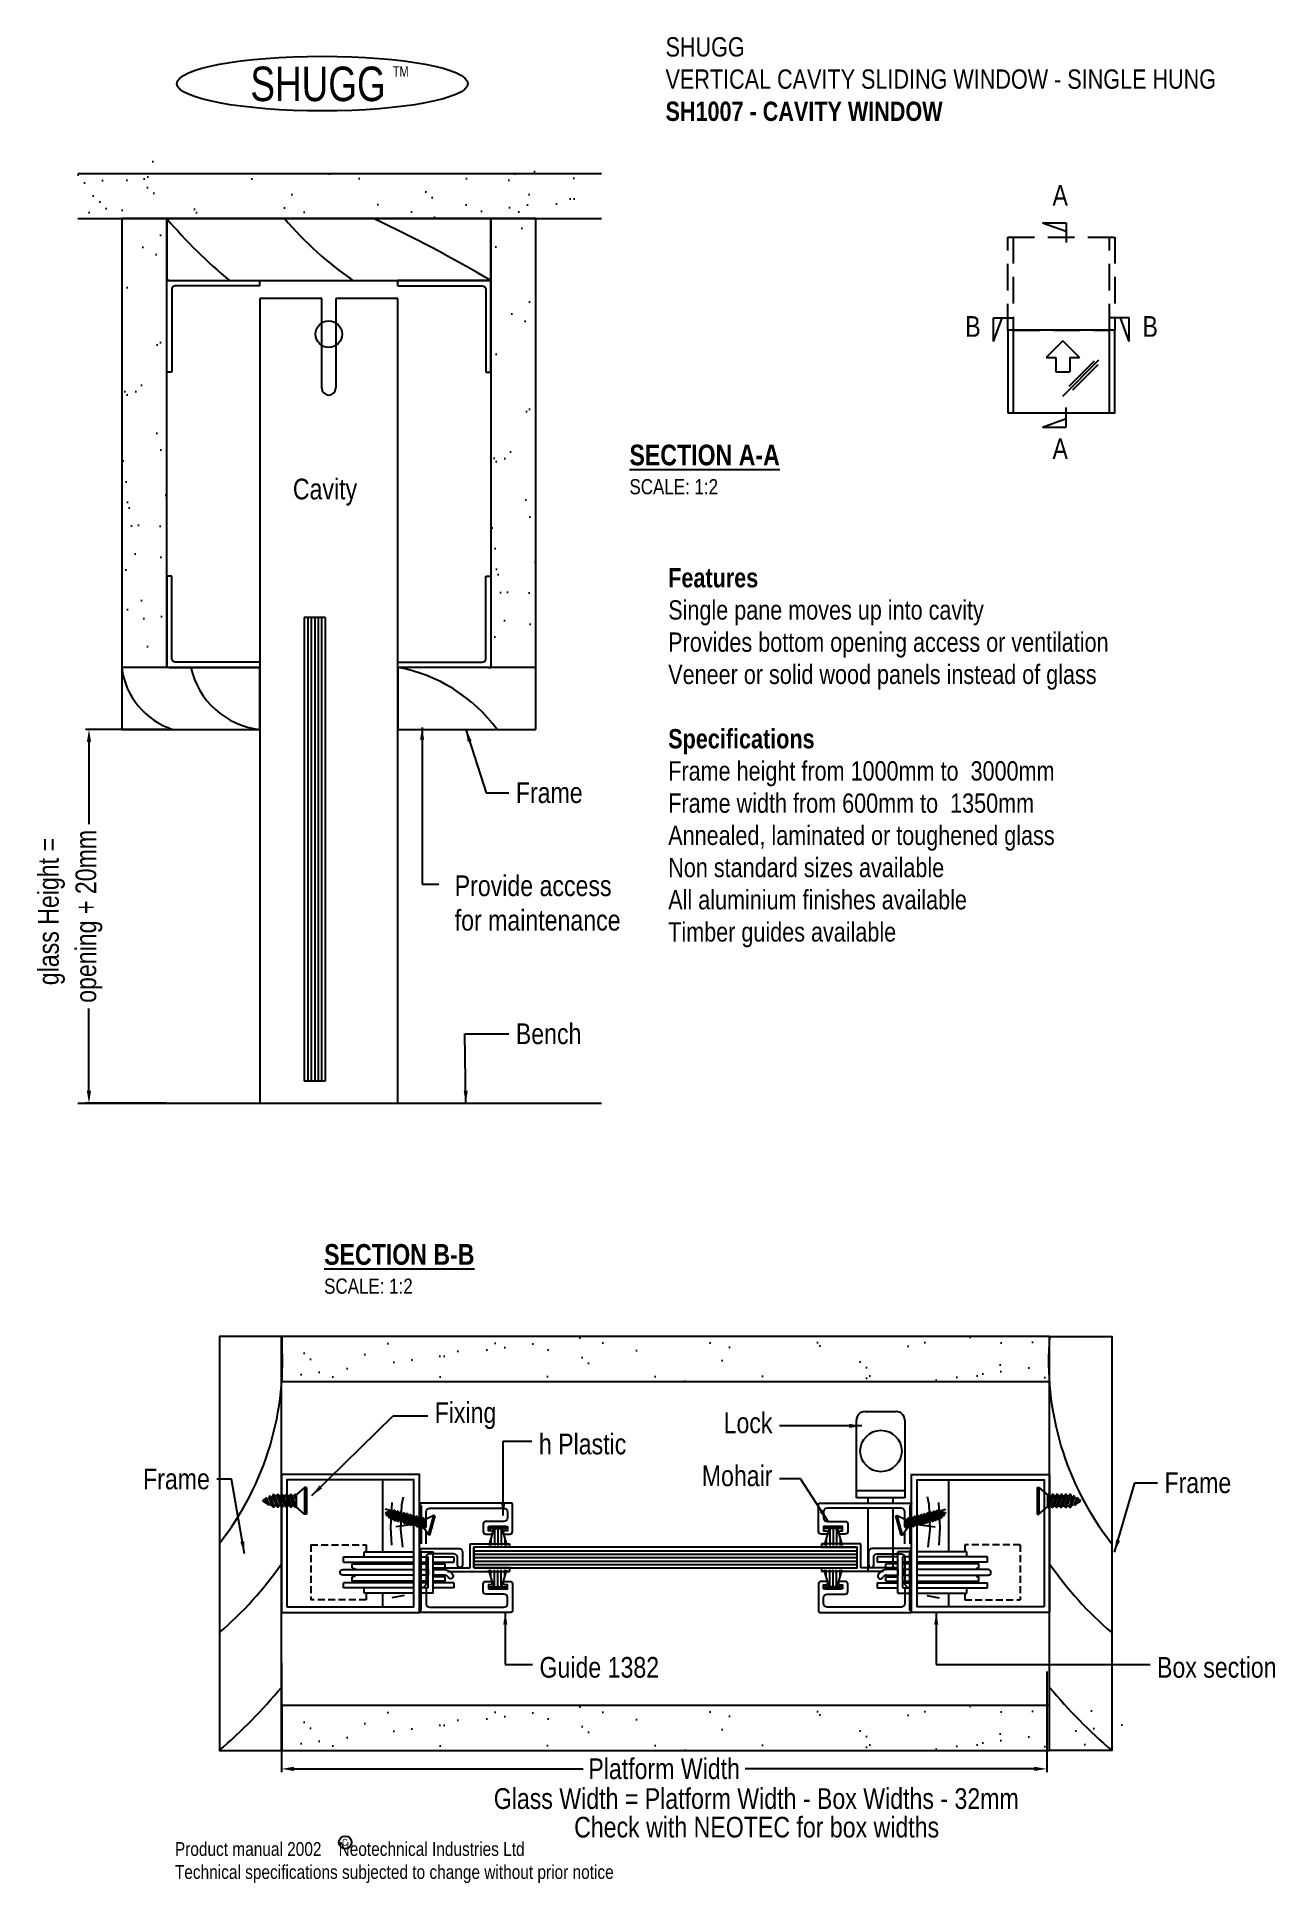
# Paper-space layout 'Layout1' of a CAD drawing. Extents: x -97 to 82, y -147 to 120.
# The model-space entities are those that its viewports show. They can reach past a viewport. Long polylines and large blocks are cut down to what shows.
import ezdxf

# ---------------------------------------------------------------- set-up
doc = ezdxf.new("R2010")
doc.units = 0
doc.header["$MEASUREMENT"] = 0
doc.linetypes.add('DASHED', pattern=[0.75, 0.5, -0.25])
doc.layers.get('0').update_dxf_attribs({"linetype": 'CONTINUOUS'})
doc.layers.get('DEFPOINTS').update_dxf_attribs({"linetype": 'CONTINUOUS'})
for name, color, linetype in [('CYAN', 4, 'CONTINUOUS'), ('DIMENSION', 7, 'CONTINUOUS'), ('GREY', 8, 'CONTINUOUS'), ('Magenta', 6, 'CONTINUOUS'), ('OUTLINE', 2, 'CONTINUOUS'), ('WHITE', 7, 'CONTINUOUS'), ('WIND', 9, 'CONTINUOUS')]:
    doc.layers.add(name, color=color, linetype=linetype)
doc.layers.get('WIND').freeze()
doc.styles.add('SHUGG', font='', dxfattribs={"width": 0.8, "height": 5})
doc.styles.add('stan', font='ARIAL.TTF', dxfattribs={"width": 0.8, "height": 2.2})
doc.styles.add('STAN22', font='ARIAL.TTF', dxfattribs={"width": 0.8, "height": 3})
doc.styles.add('STAN33', font='ARIAL.TTF', dxfattribs={"width": 0.8, "height": 2})
doc.styles.get('SHUGG').set_extended_font_data('QuickType')
doc.dimstyles.new('SHUGG', dxfattribs={"dimtxt": 2.8, "dimasz": 1.8, "dimexe": 0.5, "dimexo": 1, "dimgap": 1, "dimtad": 0, "dimdec": 0, "dimzin": 0, "dimdsep": 46, "dimtxsty": 'STAN22', "dimcen": 0.09, "dimclrt": 2, "dimadec": 0, "dimazin": 0, "dimtfac": 1, "dimtdec": 0, "dimtofl": 0, "dimtmove": 0, "dimatfit": 3, "dimfxl": 0, "dimtolj": 1, "dimtzin": 0, "dimarcsym": 0})

# ---------------------------------------------------------------- blocks, each defined once
blk = doc.blocks.new('*D0')
at = {"layer": 'DEFPOINTS', "color": 0}
for p in [(-61.99, -114.41), (48.97, -115.68), (48.97, -130.8)]:
    blk.add_point(p, dxfattribs=at)
at = {"layer": 'DIMENSION', "color": 0, "lineweight": -2}
for p, q in [((-61.99, -115.41), (-61.99, -131.3)), ((48.97, -116.68), (48.97, -131.3)), ((-60.19, -130.8), (-18.26, -130.8)), ((47.17, -130.8), (5.24, -130.8))]:
    blk.add_line(p, q, dxfattribs=at)
at = {"layer": 'DIMENSION', "color": 0}
for points in [[(-60.19, -130.5), (-60.19, -131.1), (-61.99, -130.8)], [(47.17, -130.5), (47.17, -131.1), (48.97, -130.8)]]:
    blk.add_solid(points, dxfattribs=at)
at = {"layer": 'DIMENSION', "color": 2, "insert": (-6.51, -130.8), "char_height": 3, "attachment_point": 5, "style": 'STAN22'}
blk.add_mtext('\\A1;Platform Width', dxfattribs=at)
blk = doc.blocks.new('*D21')
at = {"layer": 'DEFPOINTS', "color": 0}
for p in [(-77.71, 19.88), (-89.89, -34.3), (-77.71, -34.3)]:
    blk.add_point(p, dxfattribs=at)
at = {"layer": 'DIMENSION', "color": 0, "lineweight": -2}
for p, q in [((-78.71, 19.88), (-90.39, 19.88)), ((-89.89, 18.08), (-89.89, 6.16)), ((-89.89, -32.5), (-89.89, -20.58)), ((-78.71, -34.3), (-90.39, -34.3))]:
    blk.add_line(p, q, dxfattribs=at)
at = {"layer": 'DIMENSION', "color": 0}
for points in [[(-90.19, 18.08), (-89.59, 18.08), (-89.89, 19.88)], [(-90.19, -32.5), (-89.59, -32.5), (-89.89, -34.3)]]:
    blk.add_solid(points, dxfattribs=at)
at = {"layer": 'DIMENSION', "color": 2, "insert": (-89.89, -7.21), "char_height": 3, "attachment_point": 5, "rotation": 90, "style": 'STAN22'}
blk.add_mtext('\\A1;opening + 20mm', dxfattribs=at)
blk = doc.blocks.new('cs6g12')
for p, q in [((-3.86, 0.5), (-3.86, 0)), ((3.86, 0.5), (-3.86, 0.5)), ((-3.86, 0), (-1.76, -2.5)), ((3.86, 0), (-3.86, 0)), ((3.86, 0), (1.76, -2.5)), ((3.86, 0.5), (3.86, 0)), ((-2.05, -2.59), (-1.46, -3.11)), ((-2.05, -2.59), (-1.46, -2.59)), ((-2.05, -3.85), (-1.46, -4.37)), ((-2.05, -3.85), (-1.46, -3.85)), ((-2.05, -5.12), (-1.46, -5.63)), ((-2.05, -5.12), (-1.46, -5.12)), ((1.76, -2.5), (-1.76, -2.5)), ((-1.46, -2.5), (-1.46, -2.59)), ((-1.46, -2.59), (1.46, -3.61)), ((-1.46, -3.11), (1.46, -4.21)), ((-1.46, -3.11), (-1.46, -3.85)), ((-1.46, -3.85), (1.46, -4.88)), ((-1.46, -4.37), (1.46, -5.47)), ((-1.46, -4.37), (-1.46, -5.12)), ((-1.46, -5.12), (1.46, -6.14)), ((0.29, -2.5), (1.46, -2.94)), ((2.05, -2.82), (1.46, -2.94)), ((1.46, -2.94), (1.46, -3.61)), ((2.05, -4.08), (1.46, -3.61)), ((2.05, -4.08), (1.46, -4.21)), ((1.46, -4.21), (1.46, -4.88)), ((2.05, -5.34), (1.46, -4.88)), ((2.05, -5.34), (1.46, -5.47)), ((2.05, -2.82), (1.65, -2.5)), ((-2.05, -6.38), (-1.46, -6.9)), ((-2.05, -6.38), (-1.46, -6.38)), ((-2.05, -7.65), (-1.46, -7.64)), ((-2.05, -7.65), (-1.46, -8.16)), ((-2.05, -8.91), (-1.46, -9.43)), ((-2.05, -8.91), (-1.46, -8.91)), ((-1.46, -5.63), (1.46, -6.73)), ((-1.46, -5.63), (-1.46, -6.38)), ((-1.46, -6.38), (1.46, -7.41)), ((-1.46, -6.9), (1.46, -8)), ((-1.46, -6.9), (-1.46, -7.64)), ((-1.46, -7.64), (1.46, -8.67)), ((-1.46, -8.16), (1.46, -9.26)), ((-1.46, -8.16), (-1.46, -8.91)), ((-1.46, -8.91), (0.93, -9.75)), ((-1.46, -9.43), (0.93, -10.33)), ((-1.46, -9.43), (-0.82, -10.4)), ((-1.41, -10.41), (-0.82, -10.4)), ((-1.41, -10.41), (-0.82, -10.92)), ((-0.82, -10.4), (0.42, -10.84)), ((0.93, -10.33), (0.42, -10.84)), ((1.46, -9.26), (0.93, -9.75)), ((1.51, -10.21), (0.93, -9.75)), ((1.51, -10.21), (0.93, -10.33)), ((1.46, -5.47), (1.46, -6.14)), ((2.05, -6.61), (1.46, -6.14)), ((2.05, -6.61), (1.46, -6.73)), ((1.46, -6.73), (1.46, -7.41)), ((2.05, -7.87), (1.46, -7.41)), ((2.05, -7.87), (1.46, -8)), ((1.46, -8), (1.46, -8.67)), ((2.05, -9.14), (1.46, -8.67)), ((2.05, -9.14), (1.46, -9.26)), ((-0.82, -10.92), (-0.17, -12)), ((-0.82, -10.92), (0.42, -11.39)), ((-0.17, -12), (0.18, -12)), ((0.42, -11.39), (0.18, -12)), ((0.97, -11.27), (0.42, -10.84)), ((0.97, -11.27), (0.42, -11.39))]:
    blk.add_line(p, q)
blk = doc.blocks.new('SHUGGPL')
at = {"linetype": 'DASHED'}
for p, q in [((-31.46, -14), (-31.46, 2)), ((-15.46, 2), (-31.46, 2)), ((-15.46, 0), (-15.46, 2)), ((-31.46, -14), (-15.46, -14)), ((-15.46, -14), (-15.46, -12))]:
    blk.add_line(p, q, dxfattribs=at)
for p, q in [((-1.6, 0), (-16, 0)), ((-16, 0), (-16, -1.5)), ((4, 0), (0, 0)), ((4, 0), (4, -12)), ((-1.6, -5.2), (-22.2, -5.2)), ((-1.6, -1.5), (-22, -1.5)), ((-22, -1.5), (-22, -3)), ((-1.6, -3), (-22, -3)), ((-1.6, -3.5), (-19.5, -3.5)), ((-19.5, -3.5), (-19.5, -4.7)), ((-1.6, -5.2), (-1.6, -6.8)), ((2.5, -1.5), (0, -1.5)), ((2.5, -3), (0, -3)), ((2.5, -3.5), (0, -3.5)), ((2.5, -5.2), (0, -5.2)), ((0, -5.2), (0, -6.8)), ((2.5, -1.5), (2.5, -10.5)), ((2.5, -6.8), (2.5, -5.2)), ((10, -1.5), (4, -1.5)), ((10, -3), (4, -3)), ((7.5, -3.5), (4, -3.5)), ((7.5, -4.7), (4, -4.7)), ((4, -6.8), (4, -5.2)), ((7.35, -5.2), (4, -5.2)), ((7.5, -3.5), (7.5, -4.7)), ((10, -3), (10, -1.5)), ((-22.2, -6.8), (-1.6, -6.8)), ((-22, -9), (-1.6, -9)), ((-22, -9), (-22, -10.5)), ((-22, -10.5), (-1.6, -10.5)), ((-19.5, -7.3), (-19.5, -8.5)), ((-19.5, -8.5), (-1.6, -8.5)), ((-16, -10.5), (-16, -12)), ((0, -6.8), (2.5, -6.8)), ((0, -8.5), (2.5, -8.5)), ((0, -9), (2.5, -9)), ((0, -10.5), (2.5, -10.5)), ((4, -6.8), (7.35, -6.8)), ((4, -7.3), (7.5, -7.3)), ((4, -8.5), (7.5, -8.5)), ((4, -9), (10, -9)), ((4, -10.5), (10, -10.5)), ((7.5, -7.3), (7.5, -8.5)), ((10, -10.5), (10, -9)), ((-16, -12), (-1.6, -12)), ((0, -12), (4, -12)), ((0.5, -12), (4, -12)), ((4, -12), (4, -11.5))]:
    blk.add_line(p, q)
for centre, radius, start, end in [((-22.2, -6), 0.8, 90, 270), ((-19.5, -6), 1.3, 37.9799, 90), ((7.5, -6), 1.3, 90, 142.0201), ((7.35, -4.15), 1.05, 270, 334.378), ((7.35, -4.15), 2.65, 270, 334.378), ((9.02, -4.95), 0.8, 334.378, 154.378), ((-19.5, -6), 1.3, 270, 322.0201), ((7.5, -6), 1.3, 217.9799, 270)]:
    blk.add_arc(centre, radius, start, end)
blk = doc.blocks.new('WOOD')
at = {"layer": 'GREY'}
for p, q in [((-9.11, -4), (-9.11, 0)), ((-9.11, -36.8), (-9.11, -16))]:
    blk.add_line(p, q, dxfattribs=at)
for points in [[(-2.85, -3.27), (-6.43, -2.6)], [(-6.43, -17.89), (-6.65, -23.02), (-6.32, -30.27)], [(-3.19, -17.33), (-3.75, -22.46), (-3.52, -29.72), (-2.97, -31.95)], [(-1.4, -26.48), (-8.33, -28.38)], [(-0.96, -23.8), (-5.2, -23.24)]]:
    blk.add_lwpolyline(points, dxfattribs=at)
blk = doc.blocks.new('n1382')
at = {"flags": 128}
blk.add_lwpolyline([(19.78, -6.8), (25.28, -6.8), (25.28, -8), (24.53, -8, 1), (24.53, -9), (26.03, -9, 0.414214), (26.78, -8.25), (26.78, -0.5, 0.414214), (26.28, 0), (0, 0, 0.668179), (-0.14, -0.34), (0.28, -0.76), (0.28, -17.74), (-0.14, -18.16, 0.668179), (0, -18.5), (11.28, -18.5, 0.414214), (12.28, -17.5), (12.28, -13.75, 1), (10.78, -13.75), (10.78, -16, -0.414214), (9.78, -17), (2.78, -17, -0.414214), (1.78, -16), (1.78, -8.1), (1.18, -7.5), (1.78, -6.9), (1.78, -2.5, -0.414214), (2.78, -1.5), (24.28, -1.5, -0.414214), (25.28, -2.5), (25.28, -4.3, -0.414214), (24.28, -5.3), (19.03, -5.3, 0.414214), (18.28, -6.05), (18.28, -8.25, 0.414214), (19.03, -9), (20.53, -9, 1), (20.53, -8), (19.78, -8)], format="xyb", close=True, dxfattribs=at)
blk = doc.blocks.new('wp48x55')
for p, q in [((0, 2.4), (0.6, 2.4)), ((0, -2.4), (0, 2.4)), ((0.6, 1.13), (5.5, 2.6)), ((0.6, 2.4), (0.6, -2.4)), ((0.6, 1), (5.5, 1)), ((0.6, 0), (5.5, 0)), ((3.5, 2), (5.5, 2)), ((0.6, -2.4), (0, -2.4)), ((0.6, -1), (5.5, -1)), ((0.6, -1.13), (5.5, -2.6)), ((3.5, -2), (5.5, -2))]:
    blk.add_line(p, q)
blk = doc.blocks.new('CS4G12')
for p, q in [((2.9, 0.38), (-2.9, 0.38)), ((-2.9, 0.38), (-2.9, 0)), ((2.9, 0), (-2.9, 0)), ((-2.9, 0), (-1.32, -1.88)), ((2.9, 0), (1.32, -1.88)), ((2.9, 0.38), (2.9, 0)), ((-1.54, -1.83), (-1.09, -2.22)), ((-1.54, -1.83), (-1.36, -1.83)), ((-1.54, -2.78), (-1.09, -2.78)), ((-1.54, -2.78), (-1.09, -3.17)), ((-1.54, -3.73), (-1.09, -4.12)), ((-1.54, -3.73), (-1.09, -3.73)), ((-1.54, -4.68), (-1.09, -5.07)), ((-1.54, -4.68), (-1.09, -4.68)), ((1.32, -1.88), (-1.32, -1.88)), ((-1.09, -2.22), (-1.09, -2.78)), ((-1.09, -2.22), (1.09, -3.05)), ((-1.09, -2.78), (1.09, -3.55)), ((-1.09, -3.17), (1.09, -4)), ((-1.09, -3.31), (-1.09, -3.73)), ((-1.09, -3.73), (1.09, -4.5)), ((-1.09, -4.68), (-1.09, -4.12)), ((-1.09, -4.12), (1.09, -4.94)), ((-1.09, -4.68), (1.09, -5.45)), ((-1.09, -5.07), (-1.09, -5.63)), ((-1.09, -5.07), (1.09, -5.89)), ((-0.97, -1.88), (1.09, -2.6)), ((0.5, -1.88), (1.09, -2.1)), ((1.54, -2), (1.09, -2.1)), ((1.09, -2.1), (1.09, -2.6)), ((1.54, -2.95), (1.09, -2.6)), ((1.54, -2.95), (1.09, -3.05)), ((1.09, -3.05), (1.09, -3.55)), ((1.54, -3.9), (1.09, -3.55)), ((1.54, -3.9), (1.09, -4)), ((1.09, -4), (1.09, -4.5)), ((1.54, -4.85), (1.09, -4.5)), ((1.54, -4.85), (1.09, -4.94)), ((1.09, -4.94), (1.09, -5.45)), ((1.54, -2), (1.34, -1.85)), ((-1.54, -5.63), (-1.09, -6.02)), ((-1.54, -5.63), (-1.09, -5.63)), ((-1.54, -6.58), (-1.09, -6.57)), ((-1.54, -6.58), (-1.09, -6.96)), ((-1.54, -7.52), (-1.09, -7.91)), ((-1.54, -7.52), (-1.09, -7.52)), ((-1.54, -8.47), (-1.09, -8.86)), ((-1.54, -8.47), (-1.09, -8.47)), ((-1.54, -9.42), (-1.09, -9.81)), ((-1.54, -9.42), (-1.09, -9.42)), ((-1.54, -10.37), (-1.09, -10.76)), ((-1.54, -10.37), (-1.09, -10.37)), ((-1.09, -5.63), (1.09, -6.4)), ((-1.09, -6.02), (-1.09, -6.57)), ((-1.09, -6.02), (1.09, -6.84)), ((-1.09, -6.57), (1.09, -7.34)), ((-1.09, -6.96), (1.09, -7.79)), ((-1.09, -7.52), (-1.09, -6.96)), ((-1.09, -7.52), (1.09, -8.29)), ((-1.09, -7.91), (1.09, -8.74)), ((-1.09, -7.91), (-1.09, -8.47)), ((-1.09, -8.47), (1.09, -9.24)), ((-1.09, -8.86), (1.09, -9.68)), ((-1.09, -8.86), (-1.09, -9.42)), ((-1.09, -9.42), (1.09, -10.19)), ((-1.09, -9.81), (1.09, -10.63)), ((-1.09, -9.81), (-1.09, -10.37)), ((-1.09, -10.37), (1.09, -11.14)), ((1.54, -5.8), (1.09, -5.45)), ((1.54, -5.8), (1.09, -5.89)), ((1.09, -5.89), (1.09, -6.4)), ((1.54, -6.75), (1.09, -6.4)), ((1.54, -6.75), (1.09, -6.84)), ((1.09, -6.84), (1.09, -7.34)), ((1.54, -7.69), (1.09, -7.34)), ((1.54, -7.69), (1.09, -7.79)), ((1.09, -7.79), (1.09, -8.29)), ((1.54, -8.64), (1.09, -8.29)), ((1.54, -8.64), (1.09, -8.74)), ((1.09, -8.74), (1.09, -9.24)), ((1.54, -9.59), (1.09, -9.24)), ((1.54, -9.59), (1.09, -9.68)), ((1.09, -9.68), (1.09, -10.19)), ((1.54, -10.54), (1.09, -10.19)), ((1.54, -10.54), (1.09, -10.63)), ((1.09, -10.63), (1.09, -11.14)), ((-1.54, -11.32), (-1.09, -11.7)), ((-1.54, -11.32), (-1.09, -11.32)), ((-1.09, -10.76), (1.09, -11.58)), ((-1.09, -10.76), (-1.09, -11.32)), ((-1.09, -11.32), (0.7, -11.95)), ((-1.09, -11.7), (0.7, -12.38)), ((-1.09, -11.7), (-0.61, -12.44)), ((-1.06, -12.44), (-0.61, -12.83)), ((-1.06, -12.44), (-0.61, -12.44)), ((-0.61, -12.44), (0.32, -12.76)), ((-0.61, -12.83), (-0.13, -13.63)), ((-0.61, -12.83), (0.31, -13.18)), ((-0.13, -13.63), (0.14, -13.63)), ((0.31, -13.18), (0.14, -13.63)), ((0.73, -13.09), (0.31, -13.18)), ((0.7, -12.38), (0.32, -12.76)), ((0.73, -13.09), (0.32, -12.76)), ((1.09, -11.58), (0.7, -11.95)), ((1.13, -12.29), (0.7, -11.95)), ((1.13, -12.29), (0.7, -12.38)), ((1.54, -11.49), (1.09, -11.14)), ((1.54, -11.49), (1.09, -11.58))]:
    blk.add_line(p, q)

msp = doc.modelspace()

# ---------------------------------------------------------------- hatches: boundary and pattern name
at = {"layer": 'OUTLINE'}
h = msp.add_hatch(dxfattribs=at)
h.set_pattern_fill('AR-SAND', color=1, scale=10, angle=-90, style=0)
h.set_pattern_definition([(307.5, (-9.404, 783.791), (19.26824, 0.62993), [0, -15.2, 0, -17, 0, -16.25]), (277.5, (-9.404, 783.79), (28.2215, -17.6978), [0, -8.2, 0, -13.7, 0, -5.25]), (237.5, (-9.404, 796.091), (0.0566, -31.1414), [0, -5, 0, -18, 0, -23.5]), (227.5, (-9.404, 796.09), (8.7768, -30.0613), [0, -2.5, 0, -11.8, 0, -13.5])])
h.paths.add_polyline_path([(-9.45, 233.5), (-9.45, 480.06), (-10.69, 480.06, -0.034406), (-22.45, 480.06), (-22.45, 233.5)])
h = msp.add_hatch(dxfattribs=at)
h.set_pattern_fill('AR-SAND', color=1, scale=10, angle=-90, style=0)
h.set_pattern_definition([(307.5, (97.596, 764.418), (19.26824, 0.62993), [0, -15.2, 0, -17, 0, -16.25]), (277.5, (97.596, 764.418), (28.2215, -17.6978), [0, -8.2, 0, -13.7, 0, -5.25]), (237.5, (97.596, 776.718), (0.0566, -31.1414), [0, -5, 0, -18, 0, -23.5]), (227.5, (97.596, 776.718), (8.7768, -30.0613), [0, -2.5, 0, -11.8, 0, -13.5])])
h.paths.add_polyline_path([(84.55, 238.09), (97.55, 238.09), (97.55, 460.69), (96.31, 460.69, -0.034406), (84.55, 460.69)])
h = msp.add_hatch(dxfattribs=at)
h.set_pattern_fill('AR-SAND', color=1, scale=10, angle=-180, style=0)
h.set_pattern_definition([(217.5, (281.275, 360.65), (0.62993, -19.26824), [0, -15.2, 0, -17, 0, -16.25]), (187.5, (281.275, 360.65), (-17.6978, -28.2215), [0, -8.2, 0, -13.7, 0, -5.25]), (147.5, (293.575, 360.65), (-31.1414, -0.0566), [0, -5, 0, -18, 0, -23.5]), (137.5, (293.575, 360.65), (-30.0613, -8.7768), [0, -2.5, 0, -11.8, 0, -13.5])])
h.paths.add_polyline_path([(-269.01, 360.7), (-22.45, 360.7), (-22.45, 361.94, -0.034406), (-22.45, 373.7), (-269.01, 373.7)])
h = msp.add_hatch(dxfattribs=at)
h.set_pattern_fill('AR-SAND', color=1, scale=10, angle=-180, style=0)
h.set_pattern_definition([(217.5, (458.253, 360.65), (0.62993, -19.26824), [0, -15.2, 0, -17, 0, -16.25]), (187.5, (458.253, 360.65), (-17.6978, -28.2215), [0, -8.2, 0, -13.7, 0, -5.25]), (147.5, (470.553, 360.65), (-31.1414, -0.0566), [0, -5, 0, -18, 0, -23.5]), (137.5, (470.553, 360.65), (-30.0613, -8.7768), [0, -2.5, 0, -11.8, 0, -13.5])])
h.paths.add_polyline_path([(-92.03, 360.7), (154.53, 360.7), (154.53, 361.94, -0.034406), (154.53, 373.7), (-92.03, 373.7)])
h = msp.add_hatch(dxfattribs=at)
h.set_pattern_fill('AR-SAND', color=1, scale=10, style=0)
h.paths.add_polyline_path([(526.33, -13.05), (526.33, -0.05), (303.73, -0.05), (303.73, -1.29, -0.034406), (303.73, -13.05)])
h = msp.add_hatch(dxfattribs=at)
h.set_pattern_fill('AR-SAND', color=1, scale=10, style=0)
h.set_pattern_definition([(37.5, (0, -107), (-0.62993, 19.26824), [0, -15.2, 0, -17, 0, -16.25]), (7.5, (0, -107), (17.6978, 28.2215), [0, -8.2, 0, -13.7, 0, -5.25]), (327.5, (-12.3, -107), (31.1414, 0.0566), [0, -5, 0, -18, 0, -23.5]), (317.5, (-12.3, -107), (30.0613, 8.7768), [0, -2.5, 0, -11.8, 0, -13.5])])
h.paths.add_polyline_path([(550.29, -107.05), (303.73, -107.05), (303.73, -108.29, -0.034406), (303.73, -120.05), (550.29, -120.05)])

# ---------------------------------------------------------------- linework, layer by layer
for p, q in [((470.33, -46.8), (470.33, -24.3)), ((472.83, -21.8), (481.83, -21.8)), ((484.33, -24.3), (484.33, -46.8)), ((484.33, -44.8), (470.33, -44.8)), ((484.33, -46.8), (470.33, -46.8)), ((473.73, -48.35), (473.73, -46.8)), ((480.92, -46.8), (480.92, -48.35)), ((473.73, -68.15), (473.73, -49.85)), ((480.92, -49.85), (480.92, -67.65))]:
    msp.add_line(p, q)
msp.add_circle((477.45, -33.25), 6)
for centre, start, end in [((472.83, -24.3), 90, 180), ((481.83, -24.3), 0, 90)]:
    msp.add_arc(centre, 2.5, start, end)
at = {"layer": 'CYAN'}
for p, q in [((645.75, 280.26), (658.97, 280.26)), ((645.75, 280.26), (658.97, 275.44)), ((658.97, 280.26), (658.97, 269.23)), ((30.45, 245.03), (30.45, 110.63)), ((36.45, 245.03), (30.45, 245.03)), ((36.45, 245.03), (36.45, 110.63)), ((618.41, 227.12), (629.43, 227.12)), ((618.41, 213.89), (623.22, 227.12)), ((618.41, 213.89), (618.41, 227.12)), ((694.22, 227.12), (683.2, 227.12)), ((694.22, 213.89), (689.4, 227.12)), ((694.22, 213.89), (694.22, 227.12)), ((657.12, 214.2), (647.75, 204.83)), ((657.12, 214.2), (666.49, 204.83)), ((647.75, 204.83), (653.12, 204.83)), ((653.12, 204.83), (653.12, 196.83)), ((661.12, 204.83), (666.49, 204.83)), ((661.12, 204.83), (661.12, 196.83)), ((653.12, 196.83), (661.12, 196.83)), ((658.97, 165.88), (658.97, 176.91)), ((645.75, 165.88), (658.97, 170.7)), ((645.75, 165.88), (658.97, 165.88)), ((36.45, 110.63), (30.45, 110.63))]:
    msp.add_line(p, q, dxfattribs=at)
msp.add_lwpolyline([(359.38, -67.15), (470.58, -67.15), (470.58, -61.15), (359.38, -61.15)], close=True, dxfattribs=at)
at = {"layer": 'DIMENSION', "color": 2}
for p, q in [((17.55, 341.2), (17.55, 342.7)), ((57.55, 341.2), (57.55, 342.7))]:
    msp.add_line(p, q, dxfattribs=at)
at = {"layer": 'GREY'}
for p, q in [((31.45, 245.03), (31.45, 110.63)), ((32.45, 245.03), (32.45, 110.63)), ((33.45, 245.03), (33.45, 110.63)), ((34.45, 245.03), (34.45, 110.63)), ((35.45, 245.03), (35.45, 110.63)), ((657.03, 183.33), (677.19, 203.5)), ((660.59, 188.86), (674.73, 203)), ((662.71, 186.74), (676.86, 200.88)), ((359.38, -62.15), (470.58, -62.15)), ((359.38, -63.15), (470.58, -63.15)), ((359.38, -64.15), (470.58, -64.15)), ((359.38, -65.15), (470.58, -65.15)), ((359.38, -66.15), (470.58, -66.15))]:
    msp.add_line(p, q, dxfattribs=at)
at = {"layer": 'Magenta', "color": 8}
for centre, radius, start, end in [((108.02, 461.55), 154.82, 220.6463, 230.1432), ((103.43, 427.97), 103.57, 220.5065, 235.4201), ((-123.57, -9.3), 408.92, 59.4065, 64.7989), ((-1.12, 233.03), 21.48, 186.5842, 252.3191), ((20.09, 235.5), 23.07, 192.3428, 263.6828), ((49.25, 185.31), 46.01, 36.3282, 79.6119), ((218.36, -7.17), 85.57, 321.8292, 4.7723), ((611.6, -7.17), 85.57, 175.2277, 218.1708), ((218.36, -7.17), 103.57, 310.5065, 325.4201), ((611.6, -7.17), 103.57, 214.5799, 229.4935), ((184.78, -2.58), 154.82, 310.6463, 320.1432), ((645.18, -2.58), 154.82, 219.8568, 229.3537)]:
    msp.add_arc(centre, radius, start, end, dxfattribs=at)
at = {"layer": 'OUTLINE'}
for p, q in [((-8.69, 342.7), (-9.45, 342.7)), ((83.78, 342.7), (84.55, 342.7)), ((-8.69, 230.56), (-9.45, 230.56)), ((83.78, 230.56), (84.55, 230.56)), ((-67.23, 104.21), (159.56, 104.21)), ((17.55, 104.21), (57.55, 104.21))]:
    msp.add_line(p, q, dxfattribs=at)
at = {"layer": 'OUTLINE', "color": 8}
for p, q in [((17.55, 337.53), (17.55, 104.21)), ((35.5, 337.53), (17.55, 337.53)), ((35.5, 311.58), (35.5, 337.53)), ((57.55, 337.53), (39.6, 337.53)), ((39.6, 337.53), (39.6, 311.58)), ((57.55, 104.21), (57.55, 337.53))]:
    msp.add_line(p, q, dxfattribs=at)
at = {"layer": 'OUTLINE', "color": 8, "linetype": 'DASHED', "ltscale": 2}
for p, q in [((626.43, 272.25), (686.2, 272.25)), ((626.43, 220.07), (626.43, 272.25)), ((629.43, 272.25), (629.43, 220.07)), ((683.2, 220.07), (683.2, 272.25)), ((686.2, 272.25), (686.2, 220.07))]:
    msp.add_line(p, q, dxfattribs=at)
at = {"layer": 'OUTLINE', "color": 2, "linetype": 'DASHED', "ltscale": 2}
for p, q in [((686.2, 220.07), (626.43, 220.07)), ((629.43, 220.07), (683.2, 220.07))]:
    msp.add_line(p, q, dxfattribs=at)
at = {"layer": 'OUTLINE', "linetype": 'Continuous'}
for p, q in [((358.38, -60.15), (369.78, -60.15)), ((358.38, -67.15), (358.38, -60.15)), ((369.78, -61.15), (359.38, -61.15)), ((359.38, -67.15), (359.38, -61.15)), ((369.78, -60.15), (369.78, -61.15)), ((471.58, -60.15), (460.18, -60.15)), ((460.18, -60.15), (460.18, -61.15)), ((460.18, -60.15), (460.18, -61.15)), ((460.18, -61.15), (470.58, -61.15)), ((470.58, -67.15), (470.58, -61.15)), ((471.58, -67.15), (471.58, -60.15)), ((351.12, -67.15), (358.38, -67.15)), ((351.78, -68.15), (369.78, -68.15)), ((369.78, -67.15), (359.38, -67.15)), ((369.78, -67.15), (369.78, -68.15)), ((460.18, -67.15), (470.58, -67.15)), ((460.18, -67.15), (460.18, -68.15)), ((478.18, -68.15), (460.18, -68.15)), ((478.84, -67.15), (471.58, -67.15))]:
    msp.add_line(p, q, dxfattribs=at)
at = {"layer": 'OUTLINE', "color": 8}
for points in [[(149.56, 373.7), (-73.04, 373.7), (-73.04, 360.7), (149.56, 360.7)], [(303.73, -13.05), (526.33, -13.05), (526.33, -0.05), (303.73, -0.05)], [(303.73, -120.05), (526.33, -120.05), (526.33, -107.05), (303.73, -107.05)]]:
    msp.add_lwpolyline(points, close=True, dxfattribs=at)
for points in [[(-9.45, 230.84), (-9.45, 360.7), (-22.45, 360.7), (-22.45, 230.56)], [(97.55, 230.56), (97.55, 360.7), (84.55, 360.7), (84.55, 230.56)]]:
    msp.add_lwpolyline(points, dxfattribs=at)
at = {"layer": 'OUTLINE', "color": 2}
for points in [[(84.55, 342.7), (84.55, 360.7), (-9.45, 360.7), (-9.45, 342.7)], [(17.55, 212.56), (17.55, 230.56), (-22.45, 230.56), (-22.45, 212.56)], [(97.55, 212.56), (97.55, 230.56), (57.55, 230.56), (57.55, 212.56)], [(303.63, -0.05), (285.63, -0.05), (285.63, -120.05), (303.63, -120.05)], [(526.33, -0.05), (544.33, -0.05), (544.33, -120.05), (526.33, -120.05)]]:
    msp.add_lwpolyline(points, close=True, dxfattribs=at)
at = {"layer": 'OUTLINE', "flags": 128}
for points in [[(-7.95, 316.2), (-9.45, 316.2, 0.500353), (-9.45, 316.2), (-9.45, 342.7)], [(83.05, 316.2), (84.55, 316.2, -0.500353), (84.55, 316.2), (84.55, 342.7)], [(17.55, 341.2), (-1.35, 341.2), (-1.95, 341.2), (-2.55, 341.2), (-6.95, 341.2, 0.414214), (-7.95, 340.2), (-7.95, 316.2)], [(57.55, 341.2), (76.45, 341.2), (77.05, 341.2), (77.65, 341.2), (82.05, 341.2, -0.414214), (83.05, 340.2), (83.05, 316.2)], [(-7.95, 257.06), (-9.45, 257.06, -0.500353), (-9.45, 257.06), (-9.45, 230.56)], [(17.55, 232.06), (-1.35, 232.06), (-1.95, 232.06), (-2.55, 232.06), (-6.95, 232.06, -0.414214), (-7.95, 233.06), (-7.95, 257.06)], [(57.55, 232.06), (76.45, 232.06), (77.05, 232.06), (77.65, 232.06), (82.05, 232.06, 0.414214), (83.05, 233.06), (83.05, 257.06)], [(83.05, 257.06), (84.55, 257.06, 0.500353), (84.55, 257.06), (84.55, 230.56)], [(345.63, -60.15), (345.63, -56.45), (345.03, -55.85), (345.63, -55.25), (345.63, -50.85, -0.414214), (346.63, -49.85), (368.13, -49.85, -0.414214), (369.13, -50.85), (369.13, -52.65, -0.414214), (368.13, -53.65), (362.88, -53.65, 0.414214), (362.13, -54.4), (362.13, -56.6, 0.414214), (362.88, -57.35), (364.38, -57.35, 1), (364.38, -56.35), (363.63, -56.35), (363.63, -55.15), (369.13, -55.15), (369.13, -56.35), (368.38, -56.35, 1), (368.38, -57.35), (369.88, -57.35, 0.414214), (370.63, -56.6), (370.63, -48.85, 0.414214), (370.13, -48.35), (343.85, -48.35, 0.668179), (343.71, -48.69), (344.13, -49.11), (344.13, -60.15)], [(484.33, -60.15), (484.33, -56.45), (484.93, -55.85), (484.33, -55.25), (484.33, -50.85, 0.414214), (483.33, -49.85), (461.83, -49.85, 0.414214), (460.83, -50.85), (460.83, -52.65, 0.414214), (461.83, -53.65), (467.08, -53.65, -0.414214), (467.83, -54.4), (467.83, -56.6, -0.414214), (467.08, -57.35), (465.58, -57.35, -1), (465.58, -56.35), (466.33, -56.35), (466.33, -55.15), (460.83, -55.15), (460.83, -56.35), (461.58, -56.35, -1), (461.58, -57.35), (460.08, -57.35, -0.414214), (459.33, -56.6), (459.33, -48.85, -0.414214), (459.83, -48.35), (486.11, -48.35, -0.668179), (486.25, -48.69), (485.83, -49.11), (485.83, -60.15)]]:
    msp.add_lwpolyline(points, format="xyb", dxfattribs=at)
for points in [[(-8.69, 342.7), (17.55, 342.7)], [(83.78, 342.7), (57.55, 342.7)], [(-8.69, 230.56), (17.55, 230.56)], [(83.78, 230.56), (57.55, 230.56)]]:
    msp.add_lwpolyline(points, dxfattribs=at)
at = {"layer": 'OUTLINE'}
for points in [[(626.43, 173.89), (686.2, 173.89), (686.2, 220.07), (626.43, 220.07)], [(629.43, 173.89), (683.2, 173.89), (683.2, 220.07), (629.43, 220.07)], [(303.63, -80.05), (343.63, -80.05), (343.63, -40.05), (303.63, -40.05)], [(305.23, -78.45), (342.03, -78.45), (342.03, -41.65), (305.23, -41.65)], [(526.33, -80.05), (486.33, -80.05), (486.33, -40.05), (526.33, -40.05)], [(524.73, -78.45), (487.93, -78.45), (487.93, -41.65), (524.73, -41.65)]]:
    msp.add_lwpolyline(points, close=True, dxfattribs=at)
msp.add_circle((37.55, 327.19), 3.86, dxfattribs=at)
at = {"layer": 'OUTLINE', "color": 8}
msp.add_arc((37.55, 311.58), 2.05, 180, 0, dxfattribs=at)
at = {"layer": 'WHITE', "color": 2}
msp.add_line((683.2, 220.07), (629.43, 220.07), dxfattribs=at)

# ---------------------------------------------------------------- block references
at = {"layer": 'GREY', "xscale": -1}
for name, p, rotation in [('cs6g12', (310.36, -47.67), 270), ('CS4G12', (482.92, -54.78), 105.0000000000012)]:
    msp.add_blockref(name, p, dxfattribs=dict(at, rotation=rotation))
at = {"layer": 'GREY'}
for name, p, rotation in [('cs6g12', (523.25, -47.67), 90), ('CS4G12', (347.04, -54.78), 254.9999999999988)]:
    msp.add_blockref(name, p, dxfattribs=dict(at, rotation=rotation))
at = {"layer": 'Magenta', "xscale": -1}
for p, rotation in [((366.38, -55.15), 90), ((463.58, -73.25), 270)]:
    msp.add_blockref('wp48x55', p, dxfattribs=dict(at, rotation=rotation))
at = {"layer": 'Magenta'}
for p, rotation in [((463.58, -55.15), 270), ((366.38, -73.25), 90)]:
    msp.add_blockref('wp48x55', p, dxfattribs=dict(at, rotation=rotation))
at = {"layer": 'OUTLINE', "xscale": -1, "rotation": 180}
msp.add_blockref('n1382', (343.85, -80.05), dxfattribs=at)
at = {"layer": 'OUTLINE', "rotation": 180}
msp.add_blockref('n1382', (486.11, -80.05), dxfattribs=at)
at = {"layer": 'WHITE', "xscale": -1, "rotation": 180}
for name, p in [('WOOD', (342.03, -78.45)), ('SHUGGPL', (343.63, -74.45))]:
    msp.add_blockref(name, p, dxfattribs=at)
at = {"layer": 'WHITE', "rotation": 180}
for name, p in [('WOOD', (487.93, -78.45)), ('SHUGGPL', (486.33, -74.45))]:
    msp.add_blockref(name, p, dxfattribs=at)

psp = doc.layouts.get("Layout1")

# ---------------------------------------------------------------- linework, layer by layer
at = {"layer": 'DIMENSION'}
psp.add_circle((-52.74, -141.47), 0.922, dxfattribs=at)
at = {"layer": 'OUTLINE'}
psp.add_ellipse((-56.05, 113.52), major_axis=(-21.09, 0), ratio=0.187886, dxfattribs=at)

# ---------------------------------------------------------------- texts
at = {"layer": 'CYAN', "style": 'SHUGG', "width": 0.8}
psp.add_text('SHUGG', height=5, dxfattribs=at).set_placement((-66.49, 110.98))
at = {"layer": 'DIMENSION', "color": 2, "char_height": 3, "style": 'STAN22'}
for s, insert, attachment_point in [('Cavity', (-60.33, 54.29), 4), ('Frame', (-28.01, 10.7), 4), ('Provide access\\Pfor maintenance', (-36.87, -5.29), 4), ('Bench', (-28.01, -24.25), 4), ('\\A1;Fixing', (-39.78, -79.6), 4), ('Lock', (9.19, -82.18), 9), ('h Plastic', (-24.67, -82.2), 1), ('Frame', (-72.36, -88.79), 6), ('Mohair', (9.19, -89.86), 9), ('Frame', (66.01, -89.34), 4), ('Guide 1382', (-24.58, -114.58), 1), ('Box section', (64.93, -114.58), 1)]:
    psp.add_mtext(s, dxfattribs=dict(at, insert=insert, attachment_point=attachment_point))
at = {"layer": 'DIMENSION', "insert": (-97.27, -17.19), "char_height": 3, "width": 22.0973, "attachment_point": 1, "rotation": 90, "style": 'STAN22'}
psp.add_mtext('glass Height = ', dxfattribs=at)
at = {"layer": 'OUTLINE', "width": 0.8}
for s, height, style, p in [('TM', 1.5, 'SHUGG', (-45.86, 114.52)), ('A', 3, 'STAN22', (49.78, 95.82)), ('B', 3, 'STAN22', (37.13, 76.81)), ('B', 3, 'STAN22', (62.83, 76.81)), ('A', 3, 'STAN22', (49.78, 59.09)), ('Glass Width = Platform Width - Box Widths - 32mm', 3, 'STAN22', (-31.21, -136.61)), ('Check with NEOTEC for box widths', 3, 'STAN22', (-19.56, -140.75)), ('C', 1, 'STAN33', (-53.2, -141.95))]:
    psp.add_text(s, height=height, dxfattribs=dict(at, style=style)).set_placement(p)
at = {"layer": 'OUTLINE', "attachment_point": 1}
for s, insert, char_height, width, style in [('SHUGG\\PVERTICAL CAVITY SLIDING WINDOW - SINGLE HUNG\\P{\\fArial|b1|i0|c0|p34;SH1007 - CAVITY WINDOW}', (-6.31, 120.24), 2.8, 86.23, 'STAN22'), ('{\\fArial|b1|i0|c0|p34;\\LSECTION A-A\\P\\fArial|b0|i0|c0|p34;\\H0.7333x;\\lSCALE: 1:2}', (-11.54, 61.18), 3, 34.39, 'stan'), ('{\\fArial|b1|i0|c0|p34;Features\\P}Single pane moves up into cavity\\PProvides bottom opening access or ventilation\\PVeneer or solid wood panels instead of glass\\P\\P{\\fArial|b1|i0|c0|p34;Specifications\\P}Frame height from 1000mm to  3000mm\\PFrame width from 600mm to  1350mm\\PAnnealed, laminated or toughened glass\\PNon standard sizes available\\PAll aluminium finishes available\\PTimber guides available', (-5.92, 43.28), 2.8, 150, 'STAN22'), ('{\\fArial|b1|i0|c0|p34;\\LSECTION B-B\\P\\fArial|b0|i0|c0|p34;\\H0.7333x;\\lSCALE: 1:2}', (-55.8, -54.72), 3, 34.39, 'stan'), ('Product manual 2002    Neotechnical Industries Ltd\\PTechnical specifications subjected to change without prior notice', (-77.43, -141.42), 2, 117.43, 'STAN33')]:
    psp.add_mtext(s, dxfattribs=dict(at, insert=insert, char_height=char_height, width=width, style=style))

# ---------------------------------------------------------------- dimensions: what is measured, and where the dimension line sits
at = {"layer": 'DIMENSION'}
dim = psp.add_linear_dim(base=(-89.89, -34.3), p1=(-77.71, 19.88), p2=(-77.71, -34.3), angle=90, text='opening + 20mm', dimstyle='SHUGG', dxfattribs=at)
dim.commit()
dim.dimension.update_dxf_attribs({"geometry": '*D21', "text_midpoint": (-89.89, -7.21)})
dim = psp.add_linear_dim(base=(48.97, -130.8), p1=(-61.99, -114.41), p2=(48.97, -115.68), text='Platform Width', dimstyle='SHUGG', dxfattribs=at)
dim.commit()
dim.dimension.update_dxf_attribs({"geometry": '*D0', "text_midpoint": (-6.51, -130.8)})

# ---------------------------------------------------------------- leaders
psp.add_leader([(-41.6, 20.19), (-41.6, -2.52), (-39.17, -2.52)], dimstyle='SHUGG', override={"dimgap": 1, "dimtad": 0}, dxfattribs=at)
at = {"layer": 'DIMENSION', "annotation_type": 0, "has_hookline": 1}
for points, hookline_direction, text_width in [([(-35.25, 19.88), (-32.31, 10.7), (-29.01, 10.7)], 0, 9.27), ([(-35.25, -34.3), (-35.41, -24.25), (-29.01, -24.25)], 0, 9.03), ([(-57.56, -91.18), (-45.78, -79.6), (-40.78, -79.6)], 0, 8.44), ([(22.14, -81.08), (10.19, -81.08)], 1, 6.82), ([(-29.84, -94.09), (-29.84, -83.3), (-25.67, -83.3)], 0, 12.42), ([(-67.34, -99.62), (-69.23, -88.79), (-71.36, -88.79)], 1, 9.27), ([(17.24, -94.92), (13.26, -88.76), (10.19, -88.76)], 1, 10.05), ([(58.78, -99.39), (61.72, -89.34), (65.01, -89.34)], 0, 9.27), ([(-29.54, -108.11), (-29.54, -115.68), (-25.58, -115.68)], 0, 16.98), ([(32.93, -108.11), (32.93, -115.68), (63.93, -115.68)], 0, 16.86)]:
    psp.add_leader(points, dimstyle='SHUGG', override={"dimgap": 1, "dimtad": 0}, dxfattribs=dict(at, hookline_direction=hookline_direction, text_width=text_width))

# ---------------------------------------------------------------- viewports
at = {"layer": 'WIND'}
for center, size, view_center_point, view_height, status in [((-53.56, 32.33), (75.9, 141.742), (40.67, 237.46), 283.484, 4), ((-5.88, -103.1), (164.49, 70.5711), (415.85, -70.01), 141.1422, 3)]:
    psp.add_viewport(center=center, size=size, view_center_point=view_center_point, view_height=view_height, status=status, dxfattribs=at)
psp.add_viewport(center=(49.49, 69.17), size=(45.52, 54.145), view_center_point=(650.21, 186.98), view_height=208.828, dxfattribs=at)

doc.saveas('drawing.dxf')
